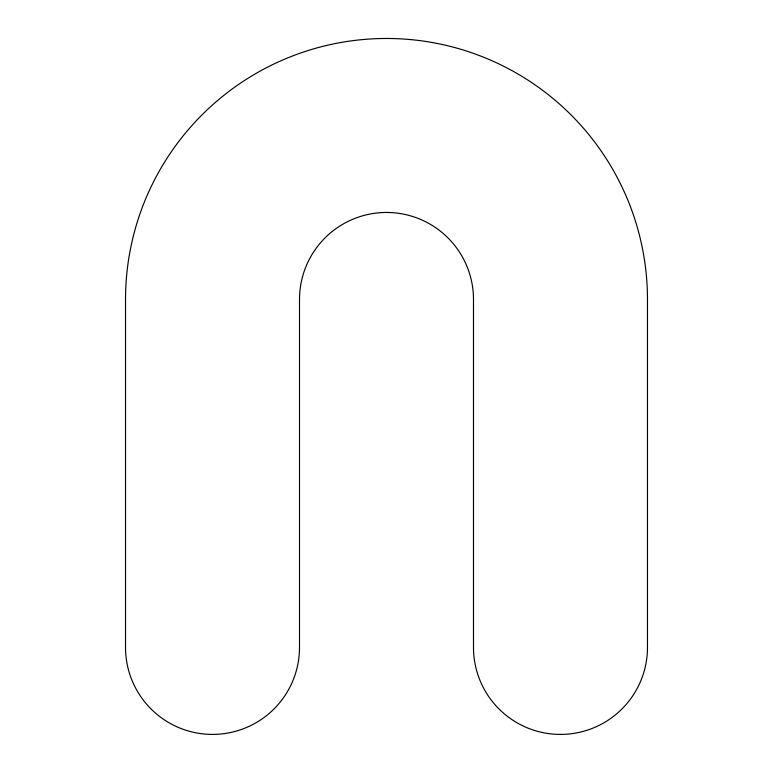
<?xml version="1.0" encoding="UTF-8"?>
<svg xmlns="http://www.w3.org/2000/svg" width="773" height="773" viewBox="0 0 773 773"><rect width="100%" height="100%" fill="white"/><g stroke="black" fill="none" stroke-linecap="round" stroke-linejoin="round"><path stroke-width="1.16" d="M647.474 647.416L647.474 299.451A260.974 260.974 0 0 0 386.5 38.476A260.974 260.974 0 0 0 125.526 299.451L125.526 647.416A86.991 86.991 0 0 0 212.517 734.408A86.991 86.991 0 0 0 299.509 647.416L299.509 299.451A86.991 86.991 0 0 1 386.5 212.459A86.991 86.991 0 0 1 473.491 299.451L473.491 647.416A86.991 86.991 0 0 0 560.483 734.408A86.991 86.991 0 0 0 647.474 647.416"/></g></svg>
